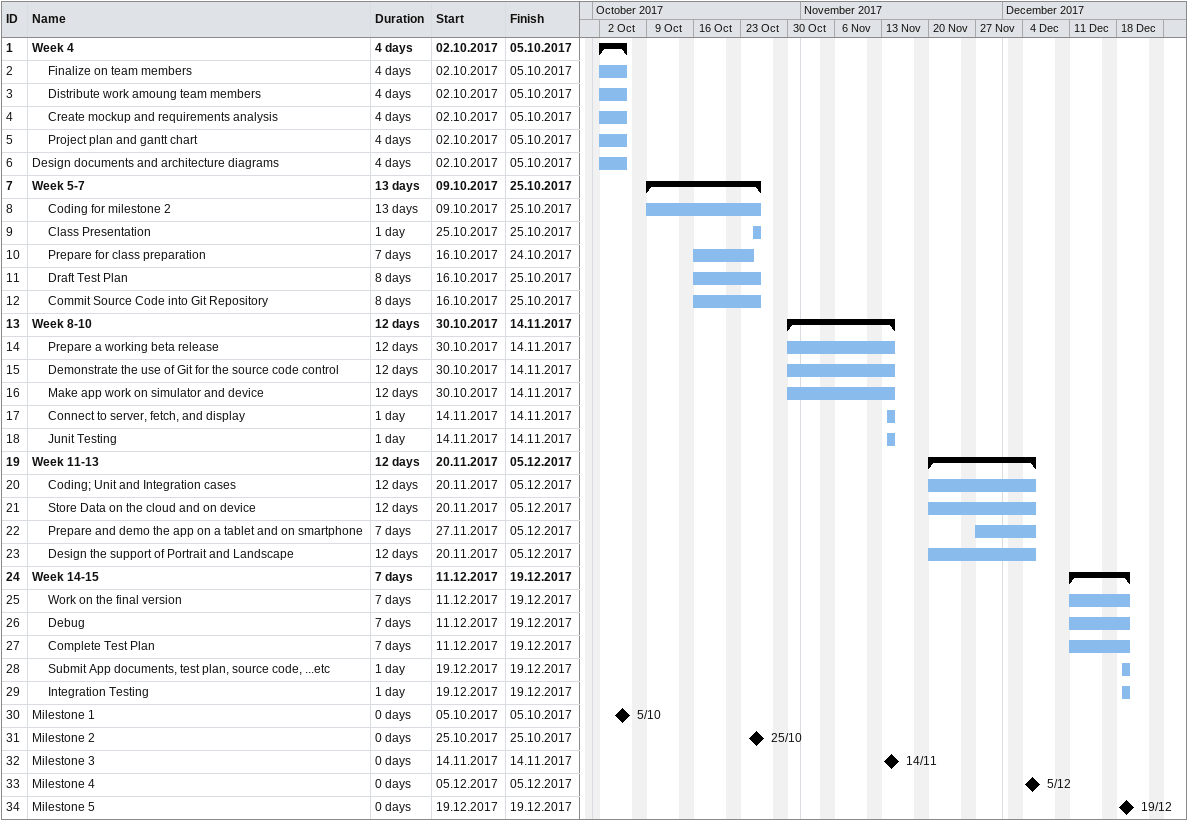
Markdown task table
| ID | Level | Task | Duration | Start | Finish |
|---|---|---|---|---|---|
| 1 | 1 | **Week 4** | 4d | 2017-10-02 | 2017-10-05 |
| 2 | 2 | Finalize on team members | 4d | 2017-10-02 | 2017-10-05 |
| 3 | 2 | Distribute work amoung team members | 4d | 2017-10-02 | 2017-10-05 |
| 4 | 2 | Create mockup and requirements analysis | 4d | 2017-10-02 | 2017-10-05 |
| 5 | 2 | Project plan and gantt chart | 4d | 2017-10-02 | 2017-10-05 |
| 6 | 1 | Design documents and architecture diagrams | 4d | 2017-10-02 | 2017-10-05 |
| 7 | 1 | **Week 5-7** | 13d | 2017-10-09 | 2017-10-25 |
| 8 | 2 | Coding for milestone 2 | 13d | 2017-10-09 | 2017-10-25 |
| 9 | 2 | Class Presentation | 1d | 2017-10-25 | 2017-10-25 |
| 10 | 2 | Prepare for class preparation | 7d | 2017-10-16 | 2017-10-24 |
| 11 | 2 | Draft Test Plan | 8d | 2017-10-16 | 2017-10-25 |
| 12 | 2 | Commit Source Code into Git Repository | 8d | 2017-10-16 | 2017-10-25 |
| 13 | 1 | **Week 8-10** | 12d | 2017-10-30 | 2017-11-14 |
| 14 | 2 | Prepare a working beta release | 12d | 2017-10-30 | 2017-11-14 |
| 15 | 2 | Demonstrate the use of Git for the source code control | 12d | 2017-10-30 | 2017-11-14 |
| 16 | 2 | Make app work on simulator and device | 12d | 2017-10-30 | 2017-11-14 |
| 17 | 2 | Connect to server, fetch, and display | 1d | 2017-11-14 | 2017-11-14 |
| 18 | 2 | Junit Testing | 1d | 2017-11-14 | 2017-11-14 |
| 19 | 1 | **Week 11-13** | 12d | 2017-11-20 | 2017-12-05 |
| 20 | 2 | Coding; Unit and Integration cases | 12d | 2017-11-20 | 2017-12-05 |
| 21 | 2 | Store Data on the cloud and on device | 12d | 2017-11-20 | 2017-12-05 |
| 22 | 2 | Prepare and demo the app on a tablet and on smartphone | 7d | 2017-11-27 | 2017-12-05 |
| 23 | 2 | Design the support of Portrait and Landscape | 12d | 2017-11-20 | 2017-12-05 |
| 24 | 1 | **Week 14-15** | 7d | 2017-12-11 | 2017-12-19 |
| 25 | 2 | Work on the final version | 7d | 2017-12-11 | 2017-12-19 |
| 26 | 2 | Debug | 7d | 2017-12-11 | 2017-12-19 |
| 27 | 2 | Complete Test Plan | 7d | 2017-12-11 | 2017-12-19 |
| 28 | 2 | Submit App documents, test plan, source code, ...etc | 1d | 2017-12-19 | 2017-12-19 |
| 29 | 2 | Integration Testing | 1d | 2017-12-19 | 2017-12-19 |
| 30 | 1 | Milestone 1 | 0d | 2017-10-05 | 2017-10-05 |
| 31 | 1 | Milestone 2 | 0d | 2017-10-25 | 2017-10-25 |
| 32 | 1 | Milestone 3 | 0d | 2017-11-14 | 2017-11-14 |
| 33 | 1 | Milestone 4 | 0d | 2017-12-05 | 2017-12-05 |
| 34 | 1 | Milestone 5 | 0d | 2017-12-19 | 2017-12-19 |
